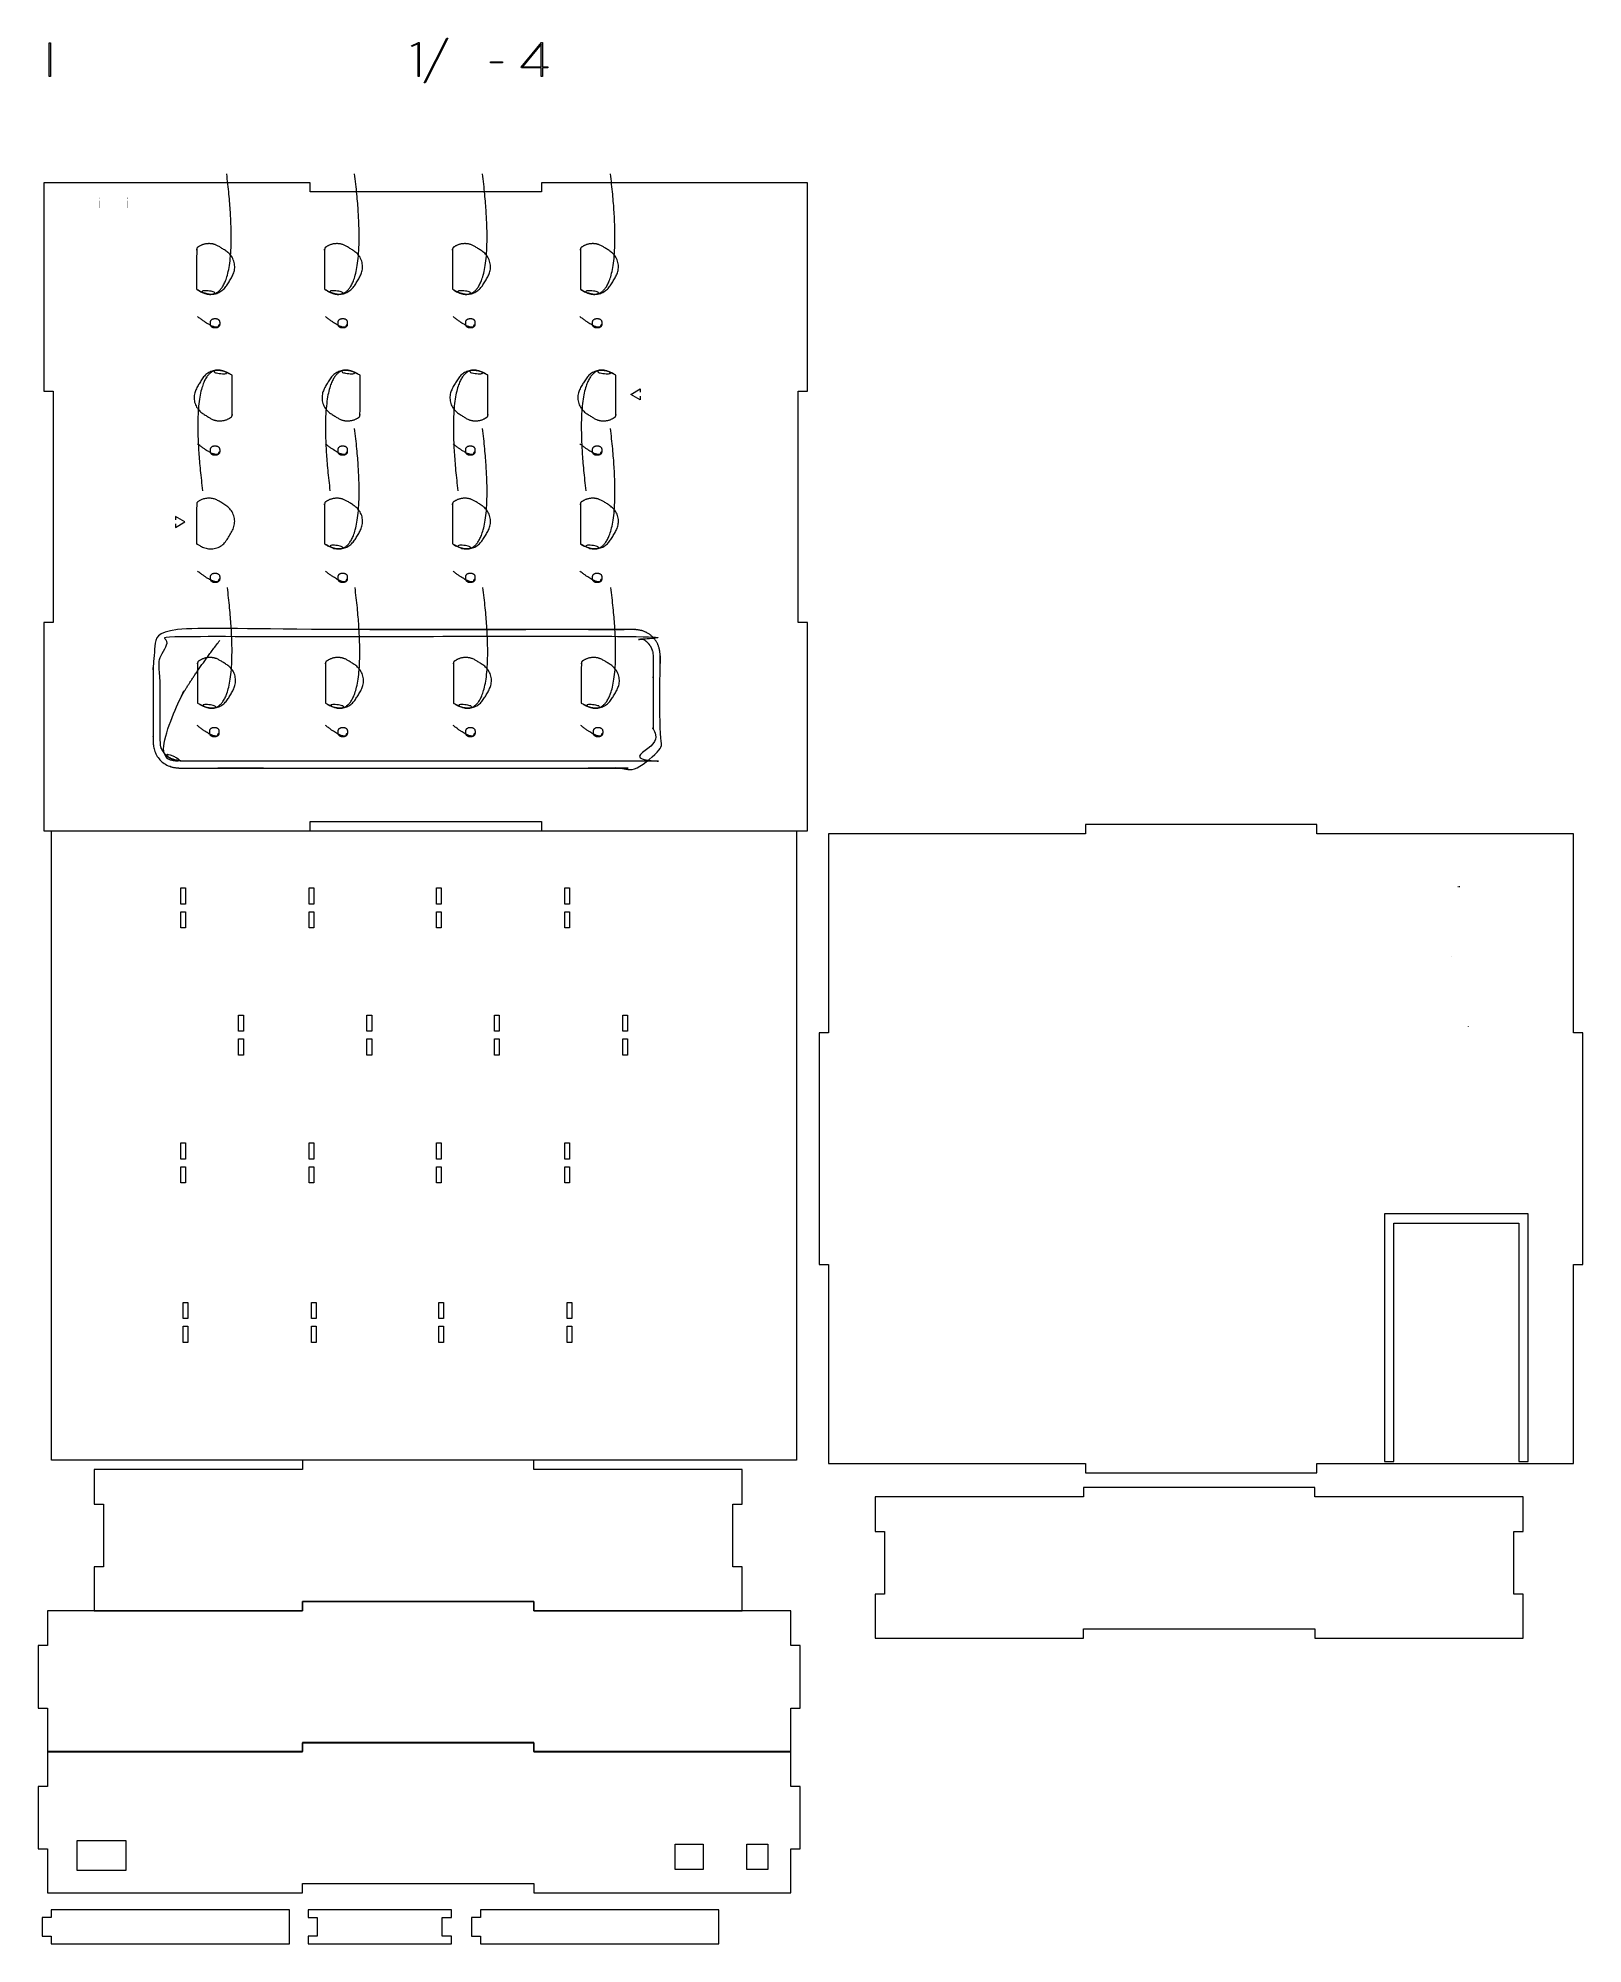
# Model space of a CAD drawing. Header units: millimetres. Extents: x 114 to 782, y -204 to 619.
import ezdxf

# ---------------------------------------------------------------- set-up
doc = ezdxf.new("R2010")
doc.units = ezdxf.units.MM
for name, color, linetype in [('CUT', 7, 'CONTINUOUS'), ('ENGRAVE', 7, 'CONTINUOUS'), ('PART_NUMBER', 7, 'CONTINUOUS')]:
    doc.layers.add(name, color=color, linetype=linetype)

msp = doc.modelspace()

# ---------------------------------------------------------------- hatches: boundary and pattern name
at = {"layer": 'ENGRAVE', "linetype": 'CONTINUOUS', "lineweight": 0}
h = msp.add_hatch(color=7, dxfattribs=at)
h.paths.add_polyline_path([(141.07, 550.41), (141.07, 550.05), (140.88, 550.05), (140.88, 550.41)], flags=0)
h.paths.add_polyline_path([(141.04, 549.16), (141.04, 546.03), (140.91, 546.03), (140.91, 549.16)], flags=0)
h = msp.add_hatch(color=7, dxfattribs=at)
h.paths.add_polyline_path([(153.09, 550.41), (153.09, 550.05), (152.89, 550.05), (152.89, 550.41)], flags=0)
h.paths.add_polyline_path([(153.05, 549.16), (153.05, 546.03), (152.92, 546.03), (152.92, 549.16)], flags=0)
at = {"layer": 'PART_NUMBER', "linetype": 'CONTINUOUS', "lineweight": 0}
for points in [[(291.48, 619.41), (281.67, 600.1), (281.19, 600.1), (291, 619.41)], [(119.58, 617.37), (119.58, 602.77), (119.12, 602.77), (119.12, 617.37)], [(275.87, 615.72), (275.69, 616.12), (278.67, 617.47), (279.07, 617.47), (279.07, 602.77), (278.61, 602.77), (278.61, 616.95)], [(315.08, 609.17), (315.08, 608.75), (309.9, 608.75), (309.9, 609.17)]]:
    msp.add_hatch(color=7, dxfattribs=at).paths.add_polyline_path(points, flags=0)
h = msp.add_hatch(color=7, dxfattribs=at)
h.paths.add_polyline_path([(323.23, 606.58), (323.11, 606.86), (331.89, 617.47), (332.29, 617.47), (332.29, 607), (334.69, 607), (334.69, 606.58), (332.29, 606.58), (332.29, 602.77), (331.83, 602.77), (331.83, 606.58)], flags=0)
h.paths.add_polyline_path([(331.83, 616.76), (323.75, 607), (331.83, 607)], flags=0)

# ---------------------------------------------------------------- linework, layer by layer
at = {"layer": 'CUT', "color": 7, "linetype": 'CONTINUOUS', "lineweight": 0}
for p, q in [((185.46, 420.11), (185.11, 419.97)), ((185.83, 420.23), (185.46, 420.11)), ((186.22, 420.33), (185.83, 420.23)), ((186.63, 420.41), (186.22, 420.33)), ((187.05, 420.47), (186.63, 420.41)), ((187.49, 420.51), (187.05, 420.47)), ((187.92, 420.53), (187.49, 420.51)), ((188.36, 420.53), (187.92, 420.53)), ((188.8, 420.51), (188.36, 420.53)), ((189.23, 420.47), (188.8, 420.51)), ((189.65, 420.41), (189.23, 420.47)), ((190.06, 420.33), (189.65, 420.41)), ((190.45, 420.23), (190.06, 420.33)), ((190.82, 420.1), (190.45, 420.23)), ((191.19, 419.96), (190.82, 420.1)), ((182.84, 417.13), (182.83, 416.46)), ((182.83, 416.46), (182.83, 415.63)), ((182.83, 415.63), (182.83, 414.61)), ((182.83, 414.61), (182.83, 413.46)), ((182.83, 413.46), (182.83, 412.19)), ((182.83, 412.19), (182.83, 410.86)), ((182.85, 417.65), (182.84, 417.13)), ((182.86, 418.05), (182.85, 417.65)), ((182.9, 418.35), (182.86, 418.05)), ((182.94, 418.56), (182.9, 418.35)), ((183.01, 418.71), (182.94, 418.56)), ((183.09, 418.82), (183.01, 418.71)), ((183.21, 418.91), (183.09, 418.82)), ((183.35, 419.01), (183.21, 418.91)), ((183.52, 419.12), (183.35, 419.01)), ((183.72, 419.25), (183.52, 419.12)), ((183.94, 419.39), (183.72, 419.25)), ((184.2, 419.53), (183.94, 419.39)), ((184.48, 419.68), (184.2, 419.53)), ((184.78, 419.83), (184.48, 419.68)), ((185.11, 419.97), (184.78, 419.83)), ((191.54, 419.81), (191.19, 419.96)), ((191.89, 419.63), (191.54, 419.81)), ((192.24, 419.44), (191.89, 419.63)), ((192.59, 419.23), (192.24, 419.44)), ((192.96, 419.02), (192.59, 419.23)), ((193.33, 418.78), (192.96, 419.02)), ((193.72, 418.54), (193.33, 418.78)), ((194.13, 418.29), (193.72, 418.54)), ((194.55, 418.02), (194.13, 418.29)), ((194.99, 417.74), (194.55, 418.02)), ((195.43, 417.44), (194.99, 417.74)), ((195.87, 417.12), (195.43, 417.44)), ((196.3, 416.78), (195.87, 417.12)), ((196.72, 416.41), (196.3, 416.78)), ((197.12, 416.01), (196.72, 416.41)), ((197.5, 415.59), (197.12, 416.01)), ((197.85, 415.13), (197.5, 415.59)), ((198.16, 414.63), (197.85, 415.13)), ((198.44, 414.1), (198.16, 414.63)), ((198.68, 413.55), (198.44, 414.1)), ((198.88, 412.98), (198.68, 413.55)), ((199.04, 412.4), (198.88, 412.98)), ((199.16, 411.8), (199.04, 412.4)), ((182.83, 410.86), (182.83, 409.49)), ((182.83, 409.49), (182.83, 408.13)), ((182.83, 408.13), (182.83, 406.82)), ((182.83, 406.82), (182.83, 405.59)), ((182.83, 405.59), (182.83, 404.49)), ((182.83, 404.49), (182.83, 403.54)), ((196.28, 403.18), (196.59, 403.67)), ((196.59, 403.67), (196.89, 404.17)), ((196.89, 404.17), (197.19, 404.68)), ((197.19, 404.68), (197.49, 405.18)), ((197.49, 405.18), (197.78, 405.69)), ((197.78, 405.69), (198.06, 406.2)), ((198.06, 406.2), (198.32, 406.72)), ((198.32, 406.72), (198.56, 407.24)), ((198.56, 407.24), (198.78, 407.77)), ((198.78, 407.77), (198.96, 408.31)), ((198.96, 408.31), (199.1, 408.87)), ((199.1, 408.87), (199.21, 409.43)), ((199.24, 411.2), (199.16, 411.8)), ((199.21, 409.43), (199.26, 410.01)), ((199.28, 410.6), (199.24, 411.2)), ((199.26, 410.01), (199.28, 410.6)), ((182.83, 403.54), (182.83, 402.77)), ((182.83, 402.77), (182.83, 402.16)), ((182.83, 402.16), (182.83, 401.7)), ((182.83, 401.7), (182.83, 401.36)), ((182.83, 401.36), (182.83, 401.12)), ((182.83, 401.12), (182.83, 400.97)), ((182.83, 400.97), (182.83, 400.89)), ((182.83, 400.89), (182.83, 400.85)), ((182.83, 400.85), (182.83, 400.84)), ((182.83, 400.84), (182.83, 400.84)), ((182.83, 400.84), (182.84, 400.84)), ((182.84, 400.84), (182.85, 400.83)), ((182.85, 400.83), (182.87, 400.82)), ((182.87, 400.82), (182.92, 400.79)), ((182.92, 400.79), (182.98, 400.75)), ((182.98, 400.75), (183.08, 400.69)), ((183.08, 400.69), (183.21, 400.62)), ((183.21, 400.62), (183.38, 400.51)), ((183.38, 400.51), (183.6, 400.39)), ((183.6, 400.39), (183.86, 400.23)), ((183.86, 400.23), (184.18, 400.05)), ((184.18, 400.05), (184.54, 399.85)), ((184.54, 399.85), (184.94, 399.64)), ((184.94, 399.64), (185.37, 399.43)), ((185.37, 399.43), (185.85, 399.23)), ((185.85, 399.23), (186.35, 399.05)), ((186.35, 399.05), (186.88, 398.89)), ((186.88, 398.89), (187.43, 398.76)), ((187.43, 398.76), (188, 398.67)), ((188, 398.67), (188.58, 398.62)), ((188.58, 398.62), (189.17, 398.62)), ((189.17, 398.62), (189.77, 398.67)), ((189.77, 398.67), (190.37, 398.76)), ((190.37, 398.76), (190.97, 398.9)), ((190.97, 398.9), (191.55, 399.07)), ((191.55, 399.07), (192.11, 399.28)), ((192.11, 399.28), (192.66, 399.54)), ((192.66, 399.54), (193.17, 399.83)), ((193.17, 399.83), (193.66, 400.15)), ((193.66, 400.15), (194.11, 400.51)), ((194.11, 400.51), (194.53, 400.9)), ((194.53, 400.9), (194.92, 401.32)), ((194.92, 401.32), (195.29, 401.75)), ((195.29, 401.75), (195.64, 402.21)), ((195.64, 402.21), (195.97, 402.69)), ((195.97, 402.69), (196.28, 403.18)), ((120.03, 4.71), (120.03, 276.82)), ((120.03, 276.82), (442.15, 276.82)), ((442.15, 276.82), (442.15, 4.71)), ((567.06, 275.47), (455.99, 275.47)), ((455.99, 275.47), (455.99, 189.42)), ((667.06, 279.47), (567.06, 279.47)), ((567.06, 279.47), (567.06, 275.47)), ((667.06, 275.47), (667.06, 279.47)), ((778.12, 275.47), (667.06, 275.47)), ((778.12, 189.42), (778.12, 275.47)), ((455.99, 189.42), (451.99, 189.42)), ((451.99, 189.42), (451.99, 89.42)), ((782.12, 189.42), (778.12, 189.42)), ((782.12, 89.42), (782.12, 189.42)), ((451.99, 89.42), (455.99, 89.42)), ((455.99, 89.42), (455.99, 3.37)), ((778.12, 3.37), (778.12, 89.42)), ((778.12, 89.42), (782.12, 89.42)), ((442.15, 4.71), (120.03, 4.71)), ((228.58, 0.71), (138.53, 0.71)), ((138.53, 0.71), (138.53, -14.29)), ((328.58, 4.71), (228.58, 4.71)), ((228.58, 4.71), (228.58, 0.71)), ((328.58, 0.71), (328.58, 4.71)), ((418.64, 0.71), (328.58, 0.71)), ((418.64, -14.29), (418.64, 0.71)), ((455.99, 3.37), (567.06, 3.37)), ((567.06, 3.37), (567.06, -0.63)), ((667.06, -0.63), (667.06, 3.37)), ((667.06, 3.37), (778.12, 3.37)), ((666.28, -7.1), (566.28, -7.1)), ((566.28, -7.1), (566.28, -11.1)), ((567.06, -0.63), (667.06, -0.63)), ((666.28, -11.1), (666.28, -7.1)), ((138.53, -14.29), (142.53, -14.29)), ((142.53, -14.29), (142.53, -41.28)), ((414.64, -41.28), (414.64, -14.29)), ((414.64, -14.29), (418.64, -14.29)), ((566.28, -11.1), (476.23, -11.1)), ((476.23, -11.1), (476.23, -26.1)), ((756.33, -11.1), (666.28, -11.1)), ((756.33, -26.1), (756.33, -11.1)), ((476.23, -26.1), (480.23, -26.1)), ((480.23, -26.1), (480.23, -53.09)), ((752.33, -53.09), (752.33, -26.1)), ((752.33, -26.1), (756.33, -26.1)), ((142.53, -41.28), (138.53, -41.28)), ((138.53, -41.28), (138.53, -60.28)), ((418.64, -41.28), (414.64, -41.28)), ((418.64, -60.28), (418.64, -41.28)), ((228.58, -60.28), (228.58, -56.28)), ((228.58, -56.28), (328.58, -56.28)), ((328.61, -56.35), (228.61, -56.35)), ((228.61, -56.35), (228.61, -60.35)), ((328.58, -56.28), (328.58, -60.28)), ((328.61, -60.35), (328.61, -56.35)), ((480.23, -53.09), (476.23, -53.09)), ((476.23, -53.09), (476.23, -72.09)), ((756.33, -53.09), (752.33, -53.09)), ((756.33, -72.09), (756.33, -53.09)), ((228.61, -60.35), (118.29, -60.35)), ((118.29, -60.35), (118.29, -75.35)), ((138.53, -60.28), (228.58, -60.28)), ((328.58, -60.28), (418.64, -60.28)), ((439.67, -60.35), (328.61, -60.35)), ((439.67, -75.35), (439.67, -60.35)), ((476.23, -72.09), (566.28, -72.09)), ((566.28, -72.09), (566.28, -68.09)), ((566.28, -68.09), (666.28, -68.09)), ((666.28, -68.09), (666.28, -72.09)), ((666.28, -72.09), (756.33, -72.09)), ((118.29, -75.35), (114.29, -75.35)), ((114.29, -75.35), (114.29, -102.35)), ((443.67, -75.35), (439.67, -75.35)), ((443.67, -102.35), (443.67, -75.35)), ((114.29, -102.35), (118.29, -102.35)), ((118.29, -102.35), (118.29, -121.35)), ((439.67, -121.35), (439.67, -102.35)), ((439.67, -102.35), (443.67, -102.35)), ((228.61, -121.21), (118.29, -121.21)), ((118.29, -121.21), (118.29, -136.21)), ((118.29, -121.35), (228.61, -121.35)), ((328.61, -117.21), (228.61, -117.21)), ((228.61, -117.21), (228.61, -121.21)), ((228.61, -121.35), (228.61, -117.35)), ((228.61, -117.35), (328.61, -117.35)), ((328.61, -121.21), (328.61, -117.21)), ((328.61, -117.35), (328.61, -121.35)), ((439.67, -121.21), (328.61, -121.21)), ((328.61, -121.35), (439.67, -121.35)), ((439.67, -136.21), (439.67, -121.21)), ((118.29, -136.21), (114.29, -136.21)), ((114.29, -136.21), (114.29, -163.2)), ((443.67, -136.21), (439.67, -136.21)), ((443.67, -163.2), (443.67, -136.21)), ((114.29, -163.2), (118.29, -163.2)), ((118.29, -163.2), (118.29, -182.2)), ((131.24, -172.61), (131.24, -159.61)), ((131.24, -159.61), (152.24, -159.61)), ((152.24, -159.61), (152.24, -172.61)), ((389.74, -172.15), (389.74, -161.15)), ((389.74, -161.15), (401.74, -161.15)), ((401.74, -161.15), (401.74, -172.15)), ((420.74, -172.15), (420.74, -161.15)), ((420.74, -161.15), (429.74, -161.15)), ((429.74, -161.15), (429.74, -172.15)), ((439.67, -182.2), (439.67, -163.2)), ((439.67, -163.2), (443.67, -163.2)), ((152.24, -172.61), (131.24, -172.61)), ((401.74, -172.15), (389.74, -172.15)), ((429.74, -172.15), (420.74, -172.15)), ((228.61, -182.2), (228.61, -178.2)), ((228.61, -178.2), (328.61, -178.2)), ((328.61, -178.2), (328.61, -182.2)), ((118.29, -182.2), (228.61, -182.2)), ((328.61, -182.2), (439.67, -182.2)), ((119.94, -192.92), (115.98, -192.92)), ((115.98, -192.92), (115.98, -200.92)), ((222.94, -189.56), (119.94, -189.56)), ((119.94, -189.56), (119.94, -192.92)), ((222.94, -204.29), (222.94, -189.56)), ((293, -189.56), (231, -189.56)), ((231, -189.56), (231, -192.92)), ((231, -192.92), (235, -192.92)), ((235, -192.92), (235, -200.92)), ((289, -200.92), (289, -192.92)), ((289, -192.92), (293, -192.92)), ((293, -192.92), (293, -189.56)), ((305.57, -192.92), (301.6, -192.92)), ((301.6, -192.92), (301.6, -200.92)), ((408.57, -189.56), (305.57, -189.56)), ((305.57, -189.56), (305.57, -192.92)), ((408.57, -204.29), (408.57, -189.56)), ((115.98, -200.92), (119.94, -200.92)), ((119.94, -200.92), (119.94, -204.29)), ((119.94, -204.29), (222.94, -204.29)), ((235, -200.92), (231, -200.92)), ((231, -200.92), (231, -204.29)), ((231, -204.29), (293, -204.29)), ((293, -200.92), (289, -200.92)), ((293, -204.29), (293, -200.92)), ((301.6, -200.92), (305.57, -200.92)), ((305.57, -200.92), (305.57, -204.29)), ((305.57, -204.29), (408.57, -204.29))]:
    msp.add_line(p, q, dxfattribs=at)
for points in [[(446.93, 466.87), (446.93, 556.92), (331.86, 556.92), (331.86, 552.92), (231.86, 552.92), (231.86, 556.92), (116.8, 556.92), (116.8, 466.87), (120.8, 466.87), (120.8, 366.87), (116.8, 366.87), (116.8, 276.82), (231.86, 276.82), (231.86, 280.82), (331.86, 280.82), (331.86, 276.82), (446.93, 276.82), (446.93, 366.87), (442.93, 366.87), (442.93, 466.87), (446.93, 466.87)], [(177.98, 245.12), (175.92, 245.12), (175.92, 252.12), (177.98, 252.12), (177.98, 245.12)], [(233.46, 245.12), (231.4, 245.12), (231.4, 252.12), (233.46, 252.12), (233.46, 245.12)], [(288.58, 245.12), (286.52, 245.12), (286.52, 252.12), (288.58, 252.12), (288.58, 245.12)], [(344.06, 245.12), (342, 245.12), (342, 252.12), (344.06, 252.12), (344.06, 245.12)], [(177.98, 234.81), (175.92, 234.81), (175.92, 241.81), (177.98, 241.81), (177.98, 234.81)], [(233.46, 234.81), (231.4, 234.81), (231.4, 241.81), (233.46, 241.81), (233.46, 234.81)], [(288.58, 234.81), (286.52, 234.81), (286.52, 241.81), (288.58, 241.81), (288.58, 234.81)], [(344.06, 234.81), (342, 234.81), (342, 241.81), (344.06, 241.81), (344.06, 234.81)], [(203.03, 190.15), (200.97, 190.15), (200.97, 197.15), (203.03, 197.15), (203.03, 190.15)], [(258.51, 190.15), (256.45, 190.15), (256.45, 197.15), (258.51, 197.15), (258.51, 190.15)], [(313.62, 190.15), (311.57, 190.15), (311.57, 197.15), (313.62, 197.15), (313.62, 190.15)], [(369.1, 190.15), (367.05, 190.15), (367.05, 197.15), (369.1, 197.15), (369.1, 190.15)], [(203.03, 179.84), (200.97, 179.84), (200.97, 186.84), (203.03, 186.84), (203.03, 179.84)], [(258.51, 179.84), (256.45, 179.84), (256.45, 186.84), (258.51, 186.84), (258.51, 179.84)], [(313.62, 179.84), (311.57, 179.84), (311.57, 186.84), (313.62, 186.84), (313.62, 179.84)], [(369.1, 179.84), (367.05, 179.84), (367.05, 186.84), (369.1, 186.84), (369.1, 179.84)], [(177.98, 134.88), (175.92, 134.88), (175.92, 141.88), (177.98, 141.88), (177.98, 134.88)], [(233.46, 134.88), (231.4, 134.88), (231.4, 141.88), (233.46, 141.88), (233.46, 134.88)], [(288.58, 134.88), (286.52, 134.88), (286.52, 141.88), (288.58, 141.88), (288.58, 134.88)], [(344.06, 134.88), (342, 134.88), (342, 141.88), (344.06, 141.88), (344.06, 134.88)], [(177.98, 124.58), (175.92, 124.58), (175.92, 131.58), (177.98, 131.58), (177.98, 124.58)], [(233.46, 124.58), (231.4, 124.58), (231.4, 131.58), (233.46, 131.58), (233.46, 124.58)], [(288.58, 124.58), (286.52, 124.58), (286.52, 131.58), (288.58, 131.58), (288.58, 124.58)], [(344.06, 124.58), (342, 124.58), (342, 131.58), (344.06, 131.58), (344.06, 124.58)], [(178.99, 65.95), (176.93, 65.95), (176.93, 72.95), (178.99, 72.95), (178.99, 65.95)], [(234.47, 65.95), (232.41, 65.95), (232.41, 72.95), (234.47, 72.95), (234.47, 65.95)], [(289.59, 65.95), (287.53, 65.95), (287.53, 72.95), (289.59, 72.95), (289.59, 65.95)], [(345.07, 65.95), (343.01, 65.95), (343.01, 72.95), (345.07, 72.95), (345.07, 65.95)], [(178.99, 55.64), (176.93, 55.64), (176.93, 62.64), (178.99, 62.64), (178.99, 55.64)], [(234.47, 55.64), (232.41, 55.64), (232.41, 62.64), (234.47, 62.64), (234.47, 55.64)], [(289.59, 55.64), (287.53, 55.64), (287.53, 62.64), (289.59, 62.64), (289.59, 55.64)], [(345.07, 55.64), (343.01, 55.64), (343.01, 62.64), (345.07, 62.64), (345.07, 55.64)]]:
    msp.add_lwpolyline(points, dxfattribs=at)
for points, knots in [([(182.83, 510.88), (187.75, 507.95), (194.12, 509.56), (197.06, 514.49), (199.99, 519.41), (198.37, 525.78), (193.45, 528.71), (190.51, 530.66), (185.77, 530.66), (182.83, 528.71), (182.83, 528.71), (182.83, 510.88), (182.83, 510.88), (182.83, 510.88), (187.75, 507.95), (194.12, 509.56)], [0, 1, 2, 3, 4, 5, 6, 7, 8, 9, 10, 11, 12, 13, 14, 15, 16, 17, 18, 19]), ([(238.13, 510.88), (243.05, 507.95), (249.42, 509.56), (252.35, 514.49), (255.29, 519.41), (253.67, 525.78), (248.75, 528.71), (245.81, 530.66), (241.07, 530.66), (238.13, 528.71), (238.13, 528.71), (238.13, 510.88), (238.13, 510.88), (238.13, 510.88), (243.05, 507.95), (249.42, 509.56)], [0, 1, 2, 3, 4, 5, 6, 7, 8, 9, 10, 11, 12, 13, 14, 15, 16, 17, 18, 19]), ([(293.43, 510.88), (298.35, 507.95), (304.72, 509.56), (307.65, 514.49), (310.59, 519.41), (308.97, 525.78), (304.05, 528.71), (301.11, 530.66), (296.37, 530.66), (293.43, 528.71), (293.43, 528.71), (293.43, 510.88), (293.43, 510.88), (293.43, 510.88), (298.35, 507.95), (304.72, 509.56)], [0, 1, 2, 3, 4, 5, 6, 7, 8, 9, 10, 11, 12, 13, 14, 15, 16, 17, 18, 19]), ([(348.73, 510.88), (353.65, 507.95), (360.02, 509.56), (362.95, 514.49), (365.89, 519.41), (364.27, 525.78), (359.35, 528.71), (356.41, 530.66), (351.67, 530.66), (348.73, 528.71), (348.73, 528.71), (348.73, 510.88), (348.73, 510.88), (348.73, 510.88), (353.65, 507.95), (360.02, 509.56)], [0, 1, 2, 3, 4, 5, 6, 7, 8, 9, 10, 11, 12, 13, 14, 15, 16, 17, 18, 19]), ([(192.8, 496.17), (192.8, 495.06), (191.9, 494.17), (190.79, 494.17), (189.69, 494.17), (188.8, 495.06), (188.8, 496.17), (188.8, 497.27), (189.69, 498.17), (190.79, 498.17), (191.9, 498.17), (192.8, 497.27), (192.8, 496.17), (192.8, 496.17), (192.8, 495.06), (191.9, 494.17)], [0, 1, 2, 3, 4, 5, 6, 7, 8, 9, 10, 11, 12, 13, 14, 15, 16, 17, 18, 19]), ([(247.97, 496.17), (247.97, 495.06), (247.08, 494.17), (245.97, 494.17), (244.87, 494.17), (243.97, 495.06), (243.97, 496.17), (243.97, 497.27), (244.87, 498.17), (245.97, 498.17), (247.08, 498.17), (247.97, 497.27), (247.97, 496.17), (247.97, 496.17), (247.97, 495.06), (247.08, 494.17)], [0, 1, 2, 3, 4, 5, 6, 7, 8, 9, 10, 11, 12, 13, 14, 15, 16, 17, 18, 19]), ([(303.15, 496.17), (303.15, 495.06), (302.26, 494.17), (301.15, 494.17), (300.05, 494.17), (299.15, 495.06), (299.15, 496.17), (299.15, 497.27), (300.05, 498.17), (301.15, 498.17), (302.26, 498.17), (303.15, 497.27), (303.15, 496.17), (303.15, 496.17), (303.15, 495.06), (302.26, 494.17)], [0, 1, 2, 3, 4, 5, 6, 7, 8, 9, 10, 11, 12, 13, 14, 15, 16, 17, 18, 19]), ([(357.98, 496.17), (357.98, 495.06), (357.09, 494.17), (355.98, 494.17), (354.88, 494.17), (353.98, 495.06), (353.98, 496.17), (353.98, 497.27), (354.88, 498.17), (355.98, 498.17), (357.09, 498.17), (357.98, 497.27), (357.98, 496.17), (357.98, 496.17), (357.98, 495.06), (357.09, 494.17)], [0, 1, 2, 3, 4, 5, 6, 7, 8, 9, 10, 11, 12, 13, 14, 15, 16, 17, 18, 19]), ([(198.17, 473.69), (193.24, 476.62), (186.88, 475.01), (183.94, 470.08), (181.01, 465.16), (182.62, 458.79), (187.55, 455.86), (190.49, 453.91), (195.22, 453.91), (198.17, 455.86), (198.17, 455.86), (198.17, 473.69), (198.17, 473.69), (198.17, 473.69), (193.24, 476.62), (186.88, 475.01)], [0, 1, 2, 3, 4, 5, 6, 7, 8, 9, 10, 11, 12, 13, 14, 15, 16, 17, 18, 19]), ([(253.46, 473.69), (248.54, 476.62), (242.17, 475.01), (239.24, 470.08), (236.31, 465.16), (237.92, 458.79), (242.85, 455.86), (245.79, 453.91), (250.52, 453.91), (253.46, 455.86), (253.46, 455.86), (253.46, 473.69), (253.46, 473.69), (253.46, 473.69), (248.54, 476.62), (242.17, 475.01)], [0, 1, 2, 3, 4, 5, 6, 7, 8, 9, 10, 11, 12, 13, 14, 15, 16, 17, 18, 19]), ([(308.76, 473.69), (303.84, 476.62), (297.47, 475.01), (294.54, 470.08), (291.61, 465.16), (293.22, 458.79), (298.15, 455.86), (301.09, 453.91), (305.82, 453.91), (308.76, 455.86), (308.76, 455.86), (308.76, 473.69), (308.76, 473.69), (308.76, 473.69), (303.84, 476.62), (297.47, 475.01)], [0, 1, 2, 3, 4, 5, 6, 7, 8, 9, 10, 11, 12, 13, 14, 15, 16, 17, 18, 19]), ([(364.06, 473.69), (359.14, 476.62), (352.77, 475.01), (349.84, 470.08), (346.91, 465.16), (348.52, 458.79), (353.45, 455.86), (356.39, 453.91), (361.12, 453.91), (364.06, 455.86), (364.06, 455.86), (364.06, 473.69), (364.06, 473.69), (364.06, 473.69), (359.14, 476.62), (352.77, 475.01)], [0, 1, 2, 3, 4, 5, 6, 7, 8, 9, 10, 11, 12, 13, 14, 15, 16, 17, 18, 19]), ([(238.13, 400.84), (243.05, 397.91), (249.42, 399.52), (252.35, 404.45), (255.29, 409.37), (253.67, 415.74), (248.75, 418.67), (245.81, 420.62), (241.07, 420.62), (238.13, 418.67), (238.13, 418.67), (238.13, 400.84), (238.13, 400.84), (238.13, 400.84), (243.05, 397.91), (249.42, 399.52)], [0, 1, 2, 3, 4, 5, 6, 7, 8, 9, 10, 11, 12, 13, 14, 15, 16, 17, 18, 19]), ([(293.43, 400.84), (298.35, 397.91), (304.72, 399.52), (307.65, 404.45), (310.59, 409.37), (308.97, 415.74), (304.05, 418.67), (301.11, 420.62), (296.37, 420.62), (293.43, 418.67), (293.43, 418.67), (293.43, 400.84), (293.43, 400.84), (293.43, 400.84), (298.35, 397.91), (304.72, 399.52)], [0, 1, 2, 3, 4, 5, 6, 7, 8, 9, 10, 11, 12, 13, 14, 15, 16, 17, 18, 19]), ([(348.73, 400.84), (353.65, 397.91), (360.02, 399.52), (362.95, 404.45), (365.89, 409.37), (364.27, 415.74), (359.35, 418.67), (356.41, 420.62), (351.67, 420.62), (348.73, 418.67), (348.73, 418.67), (348.73, 400.84), (348.73, 400.84), (348.73, 400.84), (353.65, 397.91), (360.02, 399.52)], [0, 1, 2, 3, 4, 5, 6, 7, 8, 9, 10, 11, 12, 13, 14, 15, 16, 17, 18, 19]), ([(192.8, 441.15), (192.8, 440.04), (191.9, 439.15), (190.79, 439.15), (189.69, 439.15), (188.8, 440.04), (188.8, 441.15), (188.8, 442.25), (189.69, 443.15), (190.79, 443.15), (191.9, 443.15), (192.8, 442.25), (192.8, 441.15), (192.8, 441.15), (192.8, 440.04), (191.9, 439.15)], [0, 1, 2, 3, 4, 5, 6, 7, 8, 9, 10, 11, 12, 13, 14, 15, 16, 17, 18, 19]), ([(247.97, 441.15), (247.97, 440.04), (247.08, 439.15), (245.97, 439.15), (244.87, 439.15), (243.97, 440.04), (243.97, 441.15), (243.97, 442.25), (244.87, 443.15), (245.97, 443.15), (247.08, 443.15), (247.97, 442.25), (247.97, 441.15), (247.97, 441.15), (247.97, 440.04), (247.08, 439.15)], [0, 1, 2, 3, 4, 5, 6, 7, 8, 9, 10, 11, 12, 13, 14, 15, 16, 17, 18, 19]), ([(303.15, 441.15), (303.15, 440.04), (302.26, 439.15), (301.15, 439.15), (300.05, 439.15), (299.15, 440.04), (299.15, 441.15), (299.15, 442.25), (300.05, 443.15), (301.15, 443.15), (302.26, 443.15), (303.15, 442.25), (303.15, 441.15), (303.15, 441.15), (303.15, 440.04), (302.26, 439.15)], [0, 1, 2, 3, 4, 5, 6, 7, 8, 9, 10, 11, 12, 13, 14, 15, 16, 17, 18, 19]), ([(357.98, 441.15), (357.98, 440.04), (357.09, 439.15), (355.98, 439.15), (354.88, 439.15), (353.98, 440.04), (353.98, 441.15), (353.98, 442.25), (354.88, 443.15), (355.98, 443.15), (357.09, 443.15), (357.98, 442.25), (357.98, 441.15), (357.98, 441.15), (357.98, 440.04), (357.09, 439.15)], [0, 1, 2, 3, 4, 5, 6, 7, 8, 9, 10, 11, 12, 13, 14, 15, 16, 17, 18, 19]), ([(192.8, 386.13), (192.8, 385.02), (191.9, 384.13), (190.79, 384.13), (189.69, 384.13), (188.8, 385.02), (188.8, 386.13), (188.8, 387.23), (189.69, 388.13), (190.79, 388.13), (191.9, 388.13), (192.8, 387.23), (192.8, 386.13), (192.8, 386.13), (192.8, 385.02), (191.9, 384.13)], [0, 1, 2, 3, 4, 5, 6, 7, 8, 9, 10, 11, 12, 13, 14, 15, 16, 17, 18, 19]), ([(247.97, 386.13), (247.97, 385.02), (247.08, 384.13), (245.97, 384.13), (244.87, 384.13), (243.97, 385.02), (243.97, 386.13), (243.97, 387.23), (244.87, 388.13), (245.97, 388.13), (247.08, 388.13), (247.97, 387.23), (247.97, 386.13), (247.97, 386.13), (247.97, 385.02), (247.08, 384.13)], [0, 1, 2, 3, 4, 5, 6, 7, 8, 9, 10, 11, 12, 13, 14, 15, 16, 17, 18, 19]), ([(303.15, 386.13), (303.15, 385.02), (302.26, 384.13), (301.15, 384.13), (300.05, 384.13), (299.15, 385.02), (299.15, 386.13), (299.15, 387.23), (300.05, 388.13), (301.15, 388.13), (302.26, 388.13), (303.15, 387.23), (303.15, 386.13), (303.15, 386.13), (303.15, 385.02), (302.26, 384.13)], [0, 1, 2, 3, 4, 5, 6, 7, 8, 9, 10, 11, 12, 13, 14, 15, 16, 17, 18, 19]), ([(357.98, 386.13), (357.98, 385.02), (357.09, 384.13), (355.98, 384.13), (354.88, 384.13), (353.98, 385.02), (353.98, 386.13), (353.98, 387.23), (354.88, 388.13), (355.98, 388.13), (357.09, 388.13), (357.98, 387.23), (357.98, 386.13), (357.98, 386.13), (357.98, 385.02), (357.09, 384.13)], [0, 1, 2, 3, 4, 5, 6, 7, 8, 9, 10, 11, 12, 13, 14, 15, 16, 17, 18, 19]), ([(183.23, 332), (188.15, 329.07), (194.51, 330.69), (197.45, 335.61), (200.38, 340.53), (198.77, 346.9), (193.84, 349.83), (190.9, 351.78), (186.17, 351.78), (183.22, 349.83), (183.22, 349.83), (183.23, 332), (183.23, 332), (183.23, 332), (188.15, 329.07), (194.51, 330.69)], [0, 1, 2, 3, 4, 5, 6, 7, 8, 9, 10, 11, 12, 13, 14, 15, 16, 17, 18, 19]), ([(238.52, 332), (243.45, 329.07), (249.81, 330.69), (252.75, 335.61), (255.68, 340.53), (254.06, 346.9), (249.14, 349.83), (246.2, 351.78), (241.46, 351.78), (238.52, 349.83), (238.52, 349.83), (238.52, 332), (238.52, 332), (238.52, 332), (243.45, 329.07), (249.81, 330.69)], [0, 1, 2, 3, 4, 5, 6, 7, 8, 9, 10, 11, 12, 13, 14, 15, 16, 17, 18, 19]), ([(293.82, 332), (298.75, 329.07), (305.11, 330.69), (308.05, 335.61), (310.98, 340.53), (309.37, 346.9), (304.44, 349.83), (301.5, 351.78), (296.77, 351.78), (293.82, 349.83), (293.82, 349.83), (293.82, 332), (293.82, 332), (293.82, 332), (298.75, 329.07), (305.11, 330.69)], [0, 1, 2, 3, 4, 5, 6, 7, 8, 9, 10, 11, 12, 13, 14, 15, 16, 17, 18, 19]), ([(349.12, 332), (354.05, 329.07), (360.41, 330.69), (363.35, 335.61), (366.28, 340.53), (364.66, 346.9), (359.74, 349.83), (356.8, 351.78), (352.06, 351.78), (349.12, 349.83), (349.12, 349.83), (349.12, 332), (349.12, 332), (349.12, 332), (354.05, 329.07), (360.41, 330.69)], [0, 1, 2, 3, 4, 5, 6, 7, 8, 9, 10, 11, 12, 13, 14, 15, 16, 17, 18, 19]), ([(369.36, 363.81), (369.36, 363.81), (356.53, 363.81), (356.53, 363.81), (356.53, 363.81), (353.53, 363.81), (353.53, 363.81), (353.53, 363.81), (177.89, 363.81), (177.89, 363.81), (170.24, 363.81), (164.01, 357.58), (164.01, 349.93), (164.01, 349.93), (164.01, 317.8), (164.01, 317.8), (164.01, 310.14), (170.24, 303.91), (177.89, 303.91), (177.89, 303.91), (353.53, 303.91), (353.53, 303.91), (353.53, 303.91), (358.37, 303.91), (358.37, 303.91), (358.37, 303.91), (369.36, 303.91), (369.36, 303.91), (377.01, 303.91), (383.24, 310.14), (383.24, 317.8), (383.24, 317.8), (383.24, 349.93), (383.24, 349.93), (383.24, 357.58), (377.01, 363.81), (369.36, 363.81), (369.36, 363.81), (369.36, 363.81), (356.53, 363.81)], [0, 1, 2, 3, 4, 5, 6, 7, 8, 9, 10, 11, 12, 13, 14, 15, 16, 17, 18, 19, 20, 21, 22, 23, 24, 25, 26, 27, 28, 29, 30, 31, 32, 33, 34, 35, 36, 37, 38, 39, 40, 41, 42, 43]), ([(177.89, 306.91), (171.89, 306.91), (167.01, 311.8), (167.01, 317.8), (167.01, 317.8), (167.01, 349.93), (167.01, 349.93), (167.01, 355.93), (171.89, 360.81), (177.89, 360.81), (177.89, 360.81), (369.36, 360.81), (369.36, 360.81), (375.36, 360.81), (380.24, 355.93), (380.24, 349.93), (380.24, 349.93), (380.24, 317.8), (380.24, 317.8), (380.24, 311.8), (375.36, 306.91), (369.36, 306.91), (369.36, 306.91), (177.89, 306.91), (177.89, 306.91), (177.89, 306.91), (171.89, 306.91), (167.01, 311.8)], [0, 1, 2, 3, 4, 5, 6, 7, 8, 9, 10, 11, 12, 13, 14, 15, 16, 17, 18, 19, 20, 21, 22, 23, 24, 25, 26, 27, 28, 29, 30, 31]), ([(192.48, 319.45), (192.48, 318.34), (191.59, 317.45), (190.48, 317.45), (189.38, 317.45), (188.48, 318.34), (188.48, 319.45), (188.48, 320.55), (189.38, 321.45), (190.48, 321.45), (191.59, 321.45), (192.48, 320.55), (192.48, 319.45), (192.48, 319.45), (192.48, 318.34), (191.59, 317.45)], [0, 1, 2, 3, 4, 5, 6, 7, 8, 9, 10, 11, 12, 13, 14, 15, 16, 17, 18, 19]), ([(248.01, 319.45), (248.01, 318.34), (247.12, 317.45), (246.01, 317.45), (244.91, 317.45), (244.01, 318.34), (244.01, 319.45), (244.01, 320.55), (244.91, 321.45), (246.01, 321.45), (247.12, 321.45), (248.01, 320.55), (248.01, 319.45), (248.01, 319.45), (248.01, 318.34), (247.12, 317.45)], [0, 1, 2, 3, 4, 5, 6, 7, 8, 9, 10, 11, 12, 13, 14, 15, 16, 17, 18, 19]), ([(303.19, 319.45), (303.19, 318.34), (302.3, 317.45), (301.19, 317.45), (300.09, 317.45), (299.19, 318.34), (299.19, 319.45), (299.19, 320.55), (300.09, 321.45), (301.19, 321.45), (302.3, 321.45), (303.19, 320.55), (303.19, 319.45), (303.19, 319.45), (303.19, 318.34), (302.3, 317.45)], [0, 1, 2, 3, 4, 5, 6, 7, 8, 9, 10, 11, 12, 13, 14, 15, 16, 17, 18, 19]), ([(358.37, 319.45), (358.37, 318.34), (357.48, 317.45), (356.37, 317.45), (355.27, 317.45), (354.37, 318.34), (354.37, 319.45), (354.37, 320.55), (355.27, 321.45), (356.37, 321.45), (357.48, 321.45), (358.37, 320.55), (358.37, 319.45), (358.37, 319.45), (358.37, 318.34), (357.48, 317.45)], [0, 1, 2, 3, 4, 5, 6, 7, 8, 9, 10, 11, 12, 13, 14, 15, 16, 17, 18, 19])]:
    msp.add_open_spline(points, degree=3, knots=knots, dxfattribs=at)
at = {"layer": 'ENGRAVE', "color": 7, "linetype": 'CONTINUOUS', "lineweight": 0}
for p, q in [((696.42, 111.23), (696.42, 107.23)), ((758.42, 111.23), (696.42, 111.23)), ((696.42, 107.23), (696.42, 4.23)), ((700.42, 4.23), (700.42, 107.23)), ((700.42, 107.23), (754.42, 107.23)), ((754.42, 107.23), (754.42, 4.23)), ((758.42, 107.23), (758.42, 111.23)), ((758.42, 4.23), (758.42, 107.23)), ((696.42, 4.23), (700.42, 4.23)), ((754.42, 4.23), (758.42, 4.23))]:
    msp.add_line(p, q, dxfattribs=at)
for points in [[(374.61, 464.63), (374.61, 463.05), (370.51, 465.42), (374.61, 467.78), (374.61, 466.39)], [(374.61, 466.39), (374.61, 466.39)], [(374.61, 464.63), (374.61, 464.63)], [(173.63, 409.49), (173.63, 407.92), (177.73, 410.28), (173.63, 412.65), (173.63, 411.26)], [(173.63, 411.26), (173.63, 411.26)], [(173.63, 409.49), (173.63, 409.49)]]:
    msp.add_lwpolyline(points, dxfattribs=at)
at = {"layer": 'PART_NUMBER', "color": 7, "linetype": 'CONTINUOUS', "lineweight": 0}
for p, q in [((281.19, 600.1), (291, 619.41)), ((291.48, 619.41), (281.67, 600.1)), ((291, 619.41), (291.48, 619.41)), ((119.12, 617.37), (119.58, 617.37)), ((119.12, 602.77), (119.12, 617.37)), ((119.58, 617.37), (119.58, 602.77)), ((275.69, 616.12), (278.67, 617.47)), ((275.87, 615.72), (275.69, 616.12)), ((278.61, 616.95), (275.87, 615.72)), ((278.61, 602.77), (278.61, 616.95)), ((278.67, 617.47), (279.07, 617.47)), ((279.07, 617.47), (279.07, 602.77)), ((323.11, 606.86), (331.89, 617.47)), ((331.83, 616.76), (323.75, 607)), ((331.83, 607), (331.83, 616.76)), ((331.89, 617.47), (332.29, 617.47)), ((332.29, 617.47), (332.29, 607)), ((119.58, 602.77), (119.12, 602.77)), ((279.07, 602.77), (278.61, 602.77)), ((309.9, 609.17), (315.08, 609.17)), ((309.9, 608.75), (309.9, 609.17)), ((315.08, 608.75), (309.9, 608.75)), ((315.08, 609.17), (315.08, 608.75)), ((323.23, 606.58), (323.11, 606.86)), ((331.83, 606.58), (323.23, 606.58)), ((323.75, 607), (331.83, 607)), ((331.83, 602.77), (331.83, 606.58)), ((332.29, 602.77), (331.83, 602.77)), ((332.29, 607), (334.69, 607)), ((334.69, 606.58), (332.29, 606.58)), ((332.29, 606.58), (332.29, 602.77)), ((334.69, 607), (334.69, 606.58)), ((281.67, 600.1), (281.19, 600.1)), ((728.28, 252.59), (728.09, 252.6)), ((728.9, 252.54), (728.69, 252.56)), ((725.12, 222.6), (725.11, 222.59)), ((732.64, 192.13), (732.64, 192.19))]:
    msp.add_line(p, q, dxfattribs=at)

doc.saveas('drawing.dxf')
